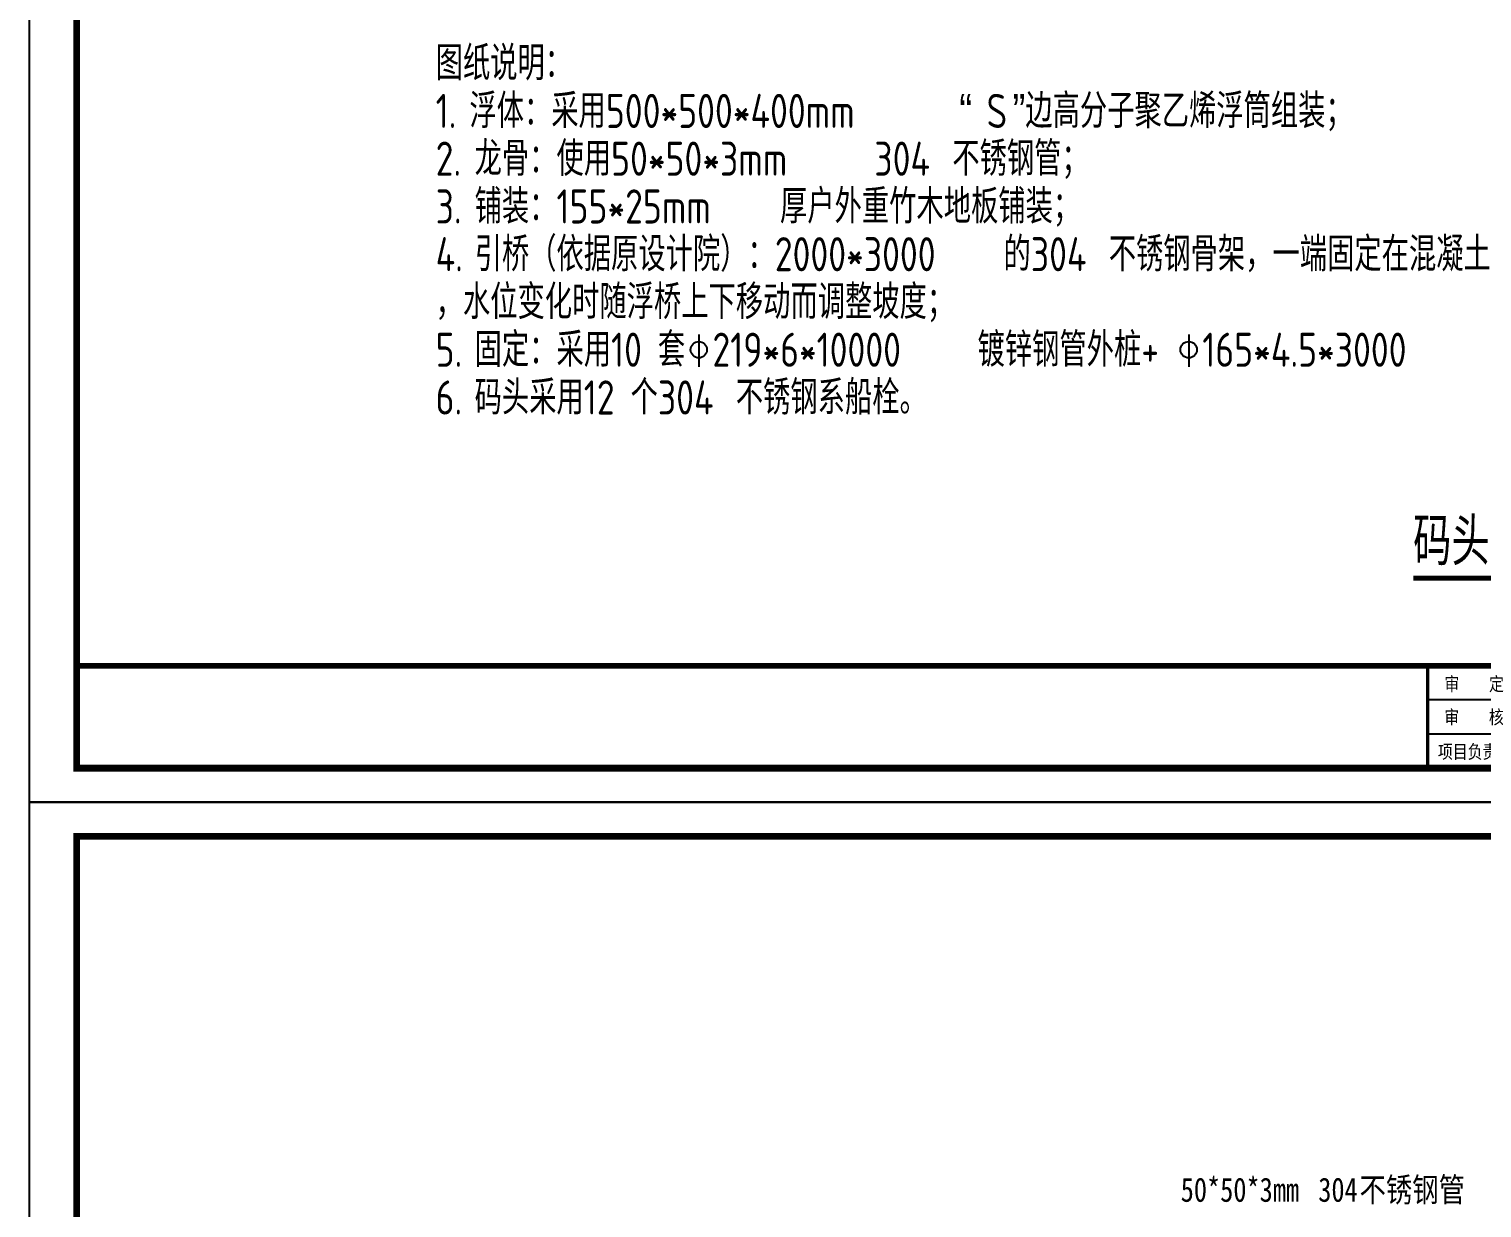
# Model space of a CAD drawing. Extents: x 343640352 to 343860175, y 671810750 to 672046431.
# Drawn here: x 343743715 to 343775659, y 671943821 to 671969740 of the extents above; entities that cross this region are included whole.
import ezdxf

# ---------------------------------------------------------------- set-up
doc = ezdxf.new("R2010")
doc.units = 0
doc.header["$LTSCALE"] = 1000
doc.layers.add('DIM_SYMB', color=3, linetype='Continuous')
doc.layers.add('PUB_TEXT', color=7, linetype='Continuous')
doc.styles.add('-宋体', font='', dxfattribs={"width": 0.8})
doc.styles.add('_TCH_DIM', font='SIMPLEX.shx', dxfattribs={"width": 0.7, "bigfont": 'GBCBIG.shx'})
doc.styles.get("Standard").update_dxf_attribs({"font": ''})
doc.styles.add('TSSD_Dimension', font='tssdeng.shx', dxfattribs={"width": 0.8, "bigfont": 'hztxt.shx'})
doc.styles.add('图框', font='')
doc.styles.add('黑体', font='simhei.ttf', dxfattribs={"width": 0.8})
doc.styles.get('-宋体').set_extended_font_data('SimSun')
doc.styles.get('Standard').set_extended_font_data('SimSun')
doc.styles.get('图框').set_extended_font_data('SimSun')

# ---------------------------------------------------------------- blocks, each defined once
blk = doc.blocks.new('$TITLEBLK$00000187')
for p, q in [((-136, 10), (-210, 10)), ((-136, 5), (-210, 5))]:
    blk.add_line(p, q)
for points, const_width in [([(-408.03, 0), (-408.03, 15), (0, 15)], 0.8), ([(-210, 0), (-210, 15)], 0.5)]:
    blk.add_lwpolyline(points, dxfattribs=dict(const_width=const_width))
at = {"style": '图框', "width": 0.8}
for s, p in [('审    定', (-207.53, 11.34)), ('审    核', (-207.55, 6.48)), ('项目负责人', (-208.49, 1.42))]:
    blk.add_text(s, height=2, dxfattribs=at).set_placement(p)
for tag, p in [('审定人', (-193.68, 10.95)), ('校对', (-155.51, 10.92)), ('审核人', (-193.68, 6.03)), ('设计负责人', (-158.64, 6.23)), ('项目负责人', (-195.69, 1.11)), ('设计人', (-156.48, 1.18))]:
    blk.add_attdef(tag, p, '', height=3)
for tag, p, height, style, width in [('阶段', (-12.96, 10.81), 2.5, '黑体', 0.8), ('图名', (-73.67, 6.22), 3, '-宋体', 0.8), ('日期', (-12.96, 5.8), 2.5, '黑体', 0.8), ('图号', (-31.44, 2.55), 3, '_TCH_DIM', 0.7), ('比例', (-12.96, 1.14), 2.5, '黑体', 0.8)]:
    blk.add_attdef(tag, p, '', height=height, dxfattribs=dict(style=style, width=width))
blk = doc.blocks.new('rgthtyjyuk')
blk.add_lwpolyline([(0, 0), (420, 0), (420, 297), (0, 297)], close=True)
at = {"const_width": 1}
blk.add_lwpolyline([(6.97, 5), (415, 5), (415, 292), (6.97, 292)], close=True, dxfattribs=at)
at = {"const_width": 0.8}
blk.add_lwpolyline([(415, 20), (6.97, 20)], dxfattribs=at)

msp = doc.modelspace()

# ---------------------------------------------------------------- linework, layer by layer
at = {"layer": 'DIM_SYMB', "const_width": 105}
msp.add_lwpolyline([(343774147.2, 671957667.7), (343779205.4, 671957667.7)], dxfattribs=at)
at = {"layer": 'PUB_TEXT'}
for p, q in [((343758440.1, 671963027.5), (343758440.1, 671962315)), ((343769211.5, 671963027.5), (343769211.5, 671962315))]:
    msp.add_line(p, q, dxfattribs=at)
for centre in [(343758440.1, 671962690), (343769211.5, 671962690)]:
    msp.add_circle(centre, 180, dxfattribs=at)

# ---------------------------------------------------------------- block references
at = {"xscale": 150, "yscale": 150, "zscale": 150}
for name, p in [('rgthtyjyuk', (343743714.6, 671952740)), ('$TITLEBLK$00000187', (343805964.6, 671953490)), ('rgthtyjyuk', (343743714.6, 671908190))]:
    msp.add_blockref(name, p, dxfattribs=at)

# ---------------------------------------------------------------- texts
at = {"layer": 'PUB_TEXT', "style": 'TSSD_Dimension', "width": 0.8}
for s, p in [('图纸说明：', (343752654.4, 671968615)), ('1.', (343752654.4, 671967565)), ('浮体：采用', (343753397.2, 671967565)), ('500*500*400mm', (343756397.2, 671967565)), ('“', (343764168.6, 671967565)), ('S', (343764768.6, 671967565)), ('”边高分子聚乙烯浮筒组装；', (343765340.1, 671967565)), ('2.', (343752654.4, 671966515)), ('龙骨：使用', (343753511.5, 671966515)), ('50*50*3mm', (343756511.5, 671966515)), ('304', (343762299.6, 671966515)), ('不锈钢管；', (343764013.9, 671966515)), ('3.', (343752654.4, 671965465)), ('铺装：', (343753511.5, 671965465)), ('155*25mm', (343755311.5, 671965465)), ('厚户外重竹木地板铺装；', (343760225.8, 671965465)), ('引桥（依据原设计院）：', (343753511.5, 671964415)), ('的', (343765140.1, 671964415)), ('不锈钢骨架，一端固定在混凝土基础上，另一端下设滚轮', (343767454.4, 671964415)), ('4.', (343752654.4, 671964415)), ('2000*3000', (343760111.5, 671964415)), ('304', (343765740.1, 671964415)), ('，水位变化时随浮桥上下移动而调整坡度；', (343752654.4, 671963365)), ('5.', (343752654.4, 671962315)), ('固定：采用', (343753511.5, 671962315)), ('10', (343756511.5, 671962315)), ('套', (343757540.1, 671962315)), ('219*6*10000', (343758740.1, 671962315)), ('镀锌钢管外桩', (343764568.6, 671962315)), ('165*4.5*3000', (343769511.5, 671962315)), ('+', (343768168.6, 671962315)), ('码头采用', (343753511.5, 671961265)), ('个', (343756940.1, 671961265)), ('不锈钢系船栓。', (343759254.4, 671961265)), ('6.', (343752654.4, 671961265)), ('12', (343755911.5, 671961265)), ('304', (343757540.1, 671961265))]:
    msp.add_text(s, height=750, dxfattribs=at).set_placement(p)
at = {"layer": 'PUB_TEXT', "color": 7, "width": 0.8}
for s, height, style, p in [('码头二平面图', 1050, 'TSSD_Dimension', (343774147.2, 671957947.2)), ('50*50*3mm', 531.65, '-宋体', (343769035.8, 671943956.4)), ('304', 531.65, '-宋体', (343772060.3, 671943956.4)), ('不锈钢管', 531.65, '-宋体', (343772967.6, 671943956.4))]:
    msp.add_text(s, height=height, dxfattribs=dict(at, style=style)).set_placement(p)

doc.saveas('drawing.dxf')
